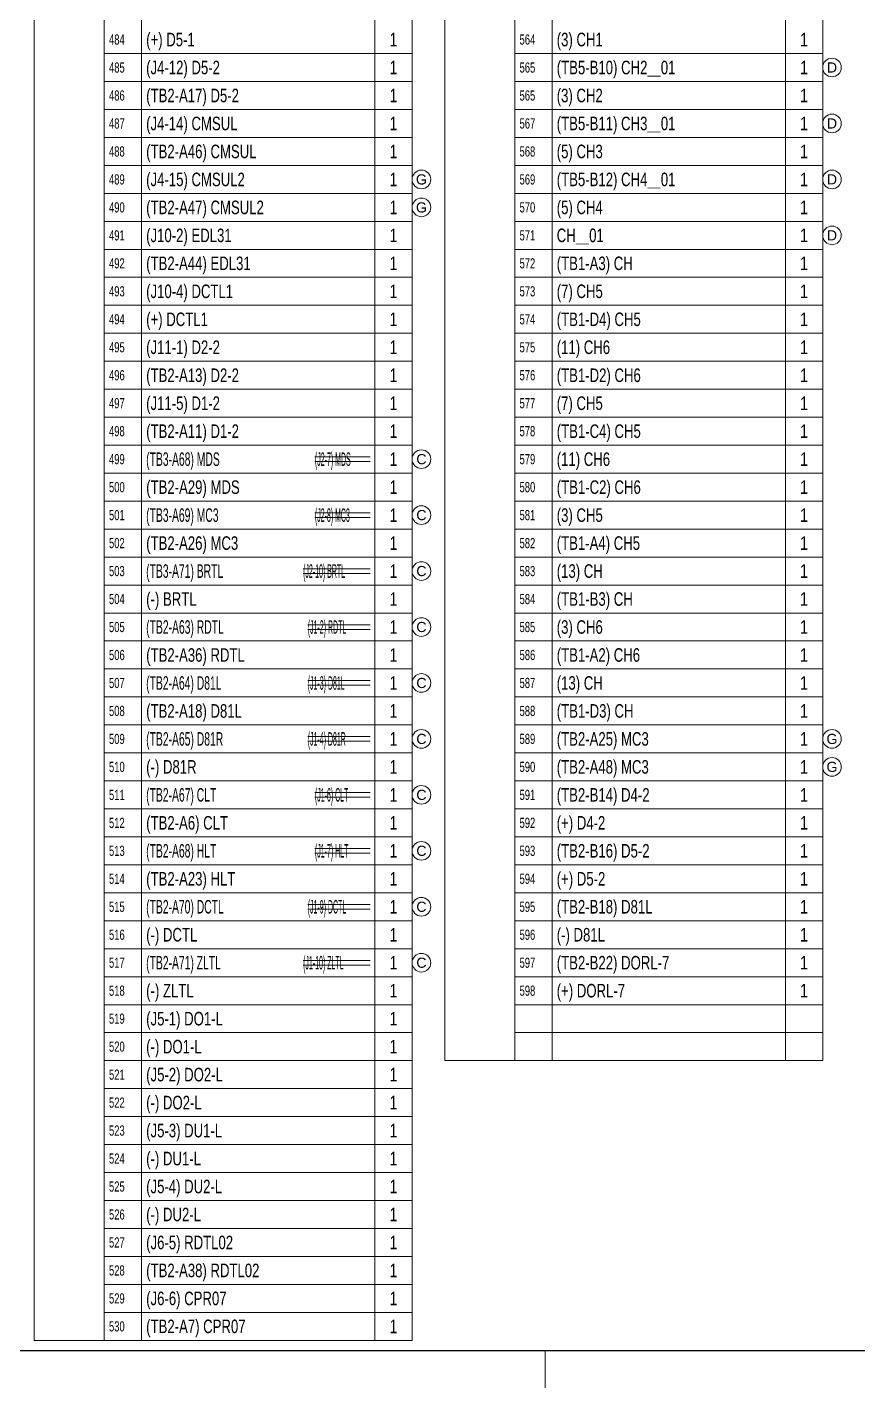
# Model space of a CAD drawing. Header units: millimetres. Extents: x 10 to 832, y 7 to 590.
# Drawn here: x 479.5 to 657.5, y 7 to 298.8 of the extents above; entities that cross this region are included whole.
import ezdxf
from ezdxf.enums import TextEntityAlignment as Align

# ---------------------------------------------------------------- set-up
doc = ezdxf.new("R2010")
doc.units = ezdxf.units.MM
for name, color, linetype in [('GR1_01', 7, 'Continuous'), ('GR1_02', 7, 'Continuous'), ('GR1_03', 7, 'Continuous'), ('GR1_04', 7, 'Continuous'), ('GR1_11', 7, 'Continuous'), ('図面枠B6M', 7, 'Continuous'), ('訂正記号', 7, 'Continuous')]:
    doc.layers.add(name, color=color, linetype=linetype)
doc.styles.add('HG丸ｺﾞｼｯｸM-PRO', font='')
doc.styles.get('HG丸ｺﾞｼｯｸM-PRO').set_extended_font_data('HG丸ｺﾞｼｯｸM-PRO')

# ---------------------------------------------------------------- blocks, each defined once
blk = doc.blocks.new('BLKF023')
at = {"layer": '図面枠B6M', "color": 2, "linetype": 'Continuous', "lineweight": 25}
blk.add_line((9.5, 15), (831.5, 15), dxfattribs=at)
at = {"layer": '図面枠B6M', "color": 4, "linetype": 'Continuous', "lineweight": 13}
blk.add_line((590.5, 7), (590.5, 15), dxfattribs=at)
blk = doc.blocks.new('BLKF032')
at = {"layer": 'GR1_01', "color": 4, "linetype": 'Continuous', "lineweight": 13}
for p, q in [((481, 568.67), (481, 17.17)), ((504, 568.67), (504, 17.17)), ((554, 568.67), (554, 17.17)), ((562, 568.67), (562, 17.17)), ((496, 557.17), (496, 17.17)), ((496, 293.17), (562, 293.17)), ((496, 287.17), (562, 287.17)), ((496, 281.17), (562, 281.17)), ((496, 275.17), (562, 275.17)), ((496, 269.17), (562, 269.17)), ((496, 263.17), (562, 263.17)), ((496, 257.17), (562, 257.17)), ((496, 251.17), (562, 251.17)), ((496, 245.17), (562, 245.17)), ((496, 239.17), (562, 239.17)), ((496, 233.17), (562, 233.17)), ((496, 227.17), (562, 227.17)), ((496, 221.17), (562, 221.17)), ((496, 215.17), (562, 215.17)), ((496, 209.17), (562, 209.17)), ((496, 203.17), (562, 203.17)), ((496, 197.17), (562, 197.17)), ((496, 191.17), (562, 191.17)), ((496, 185.17), (562, 185.17)), ((496, 179.17), (562, 179.17)), ((496, 173.17), (562, 173.17)), ((496, 167.17), (562, 167.17)), ((496, 161.17), (562, 161.17)), ((496, 155.17), (562, 155.17)), ((496, 149.17), (562, 149.17)), ((496, 143.17), (562, 143.17)), ((496, 137.17), (562, 137.17)), ((496, 131.17), (562, 131.17)), ((496, 125.17), (562, 125.17)), ((496, 119.17), (562, 119.17)), ((496, 113.17), (562, 113.17)), ((496, 107.17), (562, 107.17)), ((496, 101.17), (562, 101.17)), ((496, 95.17), (562, 95.17)), ((496, 89.17), (562, 89.17)), ((496, 83.17), (562, 83.17)), ((496, 83.17), (562, 83.17)), ((496, 77.17), (562, 77.17)), ((496, 71.17), (562, 71.17)), ((496, 65.17), (562, 65.17)), ((496, 59.17), (562, 59.17)), ((496, 53.17), (562, 53.17)), ((496, 47.17), (562, 47.17)), ((496, 41.17), (562, 41.17)), ((496, 35.17), (562, 35.17)), ((496, 29.17), (562, 29.17)), ((496, 23.17), (562, 23.17)), ((481, 17.17), (562, 17.17))]:
    blk.add_line(p, q, dxfattribs=at)
blk = doc.blocks.new('BLKF035')
at = {"layer": 'GR1_01', "color": 4, "linetype": 'Continuous', "lineweight": 13}
for p, q in [((569, 508.67), (569, 77.17)), ((592, 508.67), (592, 77.17)), ((642, 508.67), (642, 77.17)), ((650, 508.67), (650, 77.17)), ((584, 497.17), (584, 77.17)), ((584, 293.17), (650, 293.17)), ((584, 287.17), (650, 287.17)), ((584, 281.17), (650, 281.17)), ((584, 275.17), (650, 275.17)), ((584, 269.17), (650, 269.17)), ((584, 263.17), (650, 263.17)), ((584, 257.17), (650, 257.17)), ((584, 251.17), (650, 251.17)), ((584, 245.17), (650, 245.17)), ((584, 239.17), (650, 239.17)), ((584, 233.17), (650, 233.17)), ((584, 227.17), (650, 227.17)), ((584, 221.17), (650, 221.17)), ((584, 215.17), (650, 215.17)), ((584, 209.17), (650, 209.17)), ((584, 203.17), (650, 203.17)), ((584, 197.17), (650, 197.17)), ((584, 191.17), (650, 191.17)), ((584, 185.17), (650, 185.17)), ((584, 179.17), (650, 179.17)), ((584, 173.17), (650, 173.17)), ((584, 167.17), (650, 167.17)), ((584, 161.17), (650, 161.17)), ((584, 155.17), (650, 155.17)), ((584, 149.17), (650, 149.17)), ((584, 143.17), (650, 143.17)), ((584, 137.17), (650, 137.17)), ((584, 131.17), (650, 131.17)), ((584, 125.17), (650, 125.17)), ((584, 119.17), (650, 119.17)), ((584, 113.17), (650, 113.17)), ((584, 107.17), (650, 107.17)), ((584, 101.17), (650, 101.17)), ((584, 95.17), (650, 95.17)), ((584, 89.17), (650, 89.17)), ((584, 83.17), (650, 83.17)), ((569, 77.17), (650, 77.17))]:
    blk.add_line(p, q, dxfattribs=at)
blk = doc.blocks.new('BLKF053')
at = {"layer": '訂正記号', "color": 4, "linetype": 'Continuous', "lineweight": 13}
blk.add_circle((564, 206.17), 2, dxfattribs=at)
at = {"layer": '訂正記号', "color": 4, "linetype": 'Continuous', "lineweight": 13, "style": 'HG丸ｺﾞｼｯｸM-PRO', "width": 1.042931}
blk.add_text('C', height=2.18, dxfattribs=at).set_placement((564, 206.17), align=Align.MIDDLE_CENTER)
blk = doc.blocks.new('BLKF054')
at = {"layer": '訂正記号', "color": 4, "linetype": 'Continuous', "lineweight": 13}
blk.add_circle((564, 194.17), 2, dxfattribs=at)
at = {"layer": '訂正記号', "color": 4, "linetype": 'Continuous', "lineweight": 13, "style": 'HG丸ｺﾞｼｯｸM-PRO', "width": 1.042931}
blk.add_text('C', height=2.18, dxfattribs=at).set_placement((564, 194.17), align=Align.MIDDLE_CENTER)
blk = doc.blocks.new('BLKF055')
at = {"layer": '訂正記号', "color": 4, "linetype": 'Continuous', "lineweight": 13}
blk.add_circle((564, 182.17), 2, dxfattribs=at)
at = {"layer": '訂正記号', "color": 4, "linetype": 'Continuous', "lineweight": 13, "style": 'HG丸ｺﾞｼｯｸM-PRO', "width": 1.042931}
blk.add_text('C', height=2.18, dxfattribs=at).set_placement((564, 182.17), align=Align.MIDDLE_CENTER)
blk = doc.blocks.new('BLKF056')
at = {"layer": '訂正記号', "color": 4, "linetype": 'Continuous', "lineweight": 13}
blk.add_circle((564, 170.17), 2, dxfattribs=at)
at = {"layer": '訂正記号', "color": 4, "linetype": 'Continuous', "lineweight": 13, "style": 'HG丸ｺﾞｼｯｸM-PRO', "width": 1.042931}
blk.add_text('C', height=2.18, dxfattribs=at).set_placement((564, 170.17), align=Align.MIDDLE_CENTER)
blk = doc.blocks.new('BLKF057')
at = {"layer": '訂正記号', "color": 4, "linetype": 'Continuous', "lineweight": 13}
blk.add_circle((564, 158.17), 2, dxfattribs=at)
at = {"layer": '訂正記号', "color": 4, "linetype": 'Continuous', "lineweight": 13, "style": 'HG丸ｺﾞｼｯｸM-PRO', "width": 1.042931}
blk.add_text('C', height=2.18, dxfattribs=at).set_placement((564, 158.17), align=Align.MIDDLE_CENTER)
blk = doc.blocks.new('BLKF058')
at = {"layer": '訂正記号', "color": 4, "linetype": 'Continuous', "lineweight": 13}
blk.add_circle((564, 146.17), 2, dxfattribs=at)
at = {"layer": '訂正記号', "color": 4, "linetype": 'Continuous', "lineweight": 13, "style": 'HG丸ｺﾞｼｯｸM-PRO', "width": 1.042931}
blk.add_text('C', height=2.18, dxfattribs=at).set_placement((564, 146.17), align=Align.MIDDLE_CENTER)
blk = doc.blocks.new('BLKF059')
at = {"layer": '訂正記号', "color": 4, "linetype": 'Continuous', "lineweight": 13}
blk.add_circle((564, 134.17), 2, dxfattribs=at)
at = {"layer": '訂正記号', "color": 4, "linetype": 'Continuous', "lineweight": 13, "style": 'HG丸ｺﾞｼｯｸM-PRO', "width": 1.042931}
blk.add_text('C', height=2.18, dxfattribs=at).set_placement((564, 134.17), align=Align.MIDDLE_CENTER)
blk = doc.blocks.new('BLKF060')
at = {"layer": '訂正記号', "color": 4, "linetype": 'Continuous', "lineweight": 13}
blk.add_circle((564, 122.17), 2, dxfattribs=at)
at = {"layer": '訂正記号', "color": 4, "linetype": 'Continuous', "lineweight": 13, "style": 'HG丸ｺﾞｼｯｸM-PRO', "width": 1.042931}
blk.add_text('C', height=2.18, dxfattribs=at).set_placement((564, 122.17), align=Align.MIDDLE_CENTER)
blk = doc.blocks.new('BLKF061')
at = {"layer": '訂正記号', "color": 4, "linetype": 'Continuous', "lineweight": 13}
blk.add_circle((564, 110.17), 2, dxfattribs=at)
at = {"layer": '訂正記号', "color": 4, "linetype": 'Continuous', "lineweight": 13, "style": 'HG丸ｺﾞｼｯｸM-PRO', "width": 1.042931}
blk.add_text('C', height=2.18, dxfattribs=at).set_placement((564, 110.17), align=Align.MIDDLE_CENTER)
blk = doc.blocks.new('BLKF062')
at = {"layer": '訂正記号', "color": 4, "linetype": 'Continuous', "lineweight": 13}
blk.add_circle((564, 98.17), 2, dxfattribs=at)
at = {"layer": '訂正記号', "color": 4, "linetype": 'Continuous', "lineweight": 13, "style": 'HG丸ｺﾞｼｯｸM-PRO', "width": 1.042931}
blk.add_text('C', height=2.18, dxfattribs=at).set_placement((564, 98.17), align=Align.MIDDLE_CENTER)
blk = doc.blocks.new('BLKF070')
at = {"layer": '訂正記号', "color": 4, "linetype": 'Continuous', "lineweight": 13}
blk.add_circle((652, 290.17), 2, dxfattribs=at)
at = {"layer": '訂正記号', "color": 4, "linetype": 'Continuous', "lineweight": 13, "style": 'HG丸ｺﾞｼｯｸM-PRO', "width": 1.042833}
blk.add_text('D', height=2.18, dxfattribs=at).set_placement((652, 290.17), align=Align.MIDDLE_CENTER)
blk = doc.blocks.new('BLKF071')
at = {"layer": '訂正記号', "color": 4, "linetype": 'Continuous', "lineweight": 13}
blk.add_circle((652, 278.17), 2, dxfattribs=at)
at = {"layer": '訂正記号', "color": 4, "linetype": 'Continuous', "lineweight": 13, "style": 'HG丸ｺﾞｼｯｸM-PRO', "width": 1.042833}
blk.add_text('D', height=2.18, dxfattribs=at).set_placement((652, 278.17), align=Align.MIDDLE_CENTER)
blk = doc.blocks.new('BLKF072')
at = {"layer": '訂正記号', "color": 4, "linetype": 'Continuous', "lineweight": 13}
blk.add_circle((652, 266.17), 2, dxfattribs=at)
at = {"layer": '訂正記号', "color": 4, "linetype": 'Continuous', "lineweight": 13, "style": 'HG丸ｺﾞｼｯｸM-PRO', "width": 1.042833}
blk.add_text('D', height=2.18, dxfattribs=at).set_placement((652, 266.17), align=Align.MIDDLE_CENTER)
blk = doc.blocks.new('BLKF073')
at = {"layer": '訂正記号', "color": 4, "linetype": 'Continuous', "lineweight": 13}
blk.add_circle((652, 254.17), 2, dxfattribs=at)
at = {"layer": '訂正記号', "color": 4, "linetype": 'Continuous', "lineweight": 13, "style": 'HG丸ｺﾞｼｯｸM-PRO', "width": 1.042833}
blk.add_text('D', height=2.18, dxfattribs=at).set_placement((652, 254.17), align=Align.MIDDLE_CENTER)
blk = doc.blocks.new('BLKF152')
at = {"layer": 'GR1_11', "color": 4, "linetype": 'Continuous', "lineweight": 13}
blk.add_circle((564, 266.17), 2, dxfattribs=at)
at = {"layer": 'GR1_11', "color": 4, "linetype": 'Continuous', "lineweight": 13, "style": 'HG丸ｺﾞｼｯｸM-PRO', "width": 1.042883}
blk.add_text('G', height=2.18, dxfattribs=at).set_placement((564, 266.17), align=Align.MIDDLE_CENTER)
blk = doc.blocks.new('BLKF153')
at = {"layer": 'GR1_11', "color": 4, "linetype": 'Continuous', "lineweight": 13}
blk.add_circle((564, 260.17), 2, dxfattribs=at)
at = {"layer": 'GR1_11', "color": 4, "linetype": 'Continuous', "lineweight": 13, "style": 'HG丸ｺﾞｼｯｸM-PRO', "width": 1.042883}
blk.add_text('G', height=2.18, dxfattribs=at).set_placement((564, 260.17), align=Align.MIDDLE_CENTER)
blk = doc.blocks.new('BLKF154')
at = {"layer": 'GR1_11', "color": 4, "linetype": 'Continuous', "lineweight": 13}
blk.add_circle((652, 146.17), 2, dxfattribs=at)
at = {"layer": 'GR1_11', "color": 4, "linetype": 'Continuous', "lineweight": 13, "style": 'HG丸ｺﾞｼｯｸM-PRO', "width": 1.042883}
blk.add_text('G', height=2.18, dxfattribs=at).set_placement((652, 146.17), align=Align.MIDDLE_CENTER)
blk = doc.blocks.new('BLKF155')
at = {"layer": 'GR1_11', "color": 4, "linetype": 'Continuous', "lineweight": 13}
blk.add_circle((652, 140.17), 2, dxfattribs=at)
at = {"layer": 'GR1_11', "color": 4, "linetype": 'Continuous', "lineweight": 13, "style": 'HG丸ｺﾞｼｯｸM-PRO', "width": 1.042883}
blk.add_text('G', height=2.18, dxfattribs=at).set_placement((652, 140.17), align=Align.MIDDLE_CENTER)

msp = doc.modelspace()

# ---------------------------------------------------------------- linework, layer by layer
at = {"layer": '訂正記号', "color": 4, "linetype": 'Continuous', "lineweight": 13}
for p, q in [((541.17, 206.67), (553, 206.67)), ((541.17, 205.67), (553, 205.67)), ((541.17, 194.67), (553, 194.67)), ((541.17, 193.67), (553, 193.67)), ((538.64, 182.67), (553, 182.67)), ((538.64, 181.67), (553, 181.67)), ((539.63, 170.67), (553, 170.67)), ((539.63, 169.67), (553, 169.67)), ((539.63, 158.67), (553, 158.67)), ((539.63, 157.67), (553, 157.67)), ((539.63, 146.67), (553, 146.67)), ((539.63, 145.67), (553, 145.67)), ((541.17, 134.67), (553, 134.67)), ((541.17, 133.67), (553, 133.67)), ((541.17, 122.67), (553, 122.67)), ((541.17, 121.67), (553, 121.67)), ((539.63, 110.67), (553, 110.67)), ((539.63, 109.67), (553, 109.67)), ((538.64, 98.67), (553, 98.67)), ((538.64, 97.67), (553, 97.67))]:
    msp.add_line(p, q, dxfattribs=at)

# ---------------------------------------------------------------- block references
at = {"layer": 'GR1_01', "color": 4, "linetype": 'Continuous', "lineweight": 13}
for name in ['BLKF032', 'BLKF035']:
    msp.add_blockref(name, (0, 0), dxfattribs=at)
at = {"layer": 'GR1_11', "color": 4, "linetype": 'Continuous', "lineweight": 13}
for name in ['BLKF152', 'BLKF153', 'BLKF154', 'BLKF155']:
    msp.add_blockref(name, (0, 0), dxfattribs=at)
at = {"layer": '図面枠B6M', "color": 4, "linetype": 'Continuous', "lineweight": 13}
msp.add_blockref('BLKF023', (0, 0), dxfattribs=at)
at = {"layer": '訂正記号', "color": 4, "linetype": 'Continuous', "lineweight": 13}
for name in ['BLKF070', 'BLKF071', 'BLKF072', 'BLKF073', 'BLKF053', 'BLKF054', 'BLKF055', 'BLKF056', 'BLKF057', 'BLKF058', 'BLKF059', 'BLKF060', 'BLKF061', 'BLKF062']:
    msp.add_blockref(name, (0, 0), dxfattribs=at)

# ---------------------------------------------------------------- texts
at = {"layer": 'GR1_02', "color": 161, "linetype": 'Continuous', "lineweight": 9, "style": 'HG丸ｺﾞｼｯｸM-PRO', "width": 0.784542}
for p in [(558, 296.17), (646, 296.17), (558, 290.17), (646, 290.17), (558, 284.17), (646, 284.17), (558, 278.17), (646, 278.17), (558, 272.17), (646, 272.17), (558, 266.17), (646, 266.17), (558, 260.17), (646, 260.17), (558, 254.17), (646, 254.17), (558, 248.17), (646, 248.17), (558, 242.17), (646, 242.17), (558, 236.17), (646, 236.17), (558, 230.17), (646, 230.17), (558, 224.17), (646, 224.17), (558, 218.17), (646, 218.17), (558, 212.17), (646, 212.17), (558, 206.17), (646, 206.17), (558, 200.17), (646, 200.17), (558, 194.17), (646, 194.17), (558, 188.17), (646, 188.17), (558, 182.17), (646, 182.17), (558, 176.17), (646, 176.17), (558, 170.17), (646, 170.17), (558, 164.17), (646, 164.17), (558, 158.17), (646, 158.17), (558, 152.17), (646, 152.17), (558, 146.17), (646, 146.17), (558, 140.17), (646, 140.17), (558, 134.17), (646, 134.17), (558, 128.17), (646, 128.17), (558, 122.17), (646, 122.17), (558, 116.17), (646, 116.17), (558, 110.17), (646, 110.17), (558, 104.17), (646, 104.17), (558, 98.17), (646, 98.17), (558, 92.17), (646, 92.17), (558, 86.17), (558, 80.17), (558, 74.17), (558, 68.17), (558, 62.17), (558, 56.17), (558, 50.17), (558, 44.17), (558, 38.17), (558, 32.17), (558, 26.17), (558, 20.17)]:
    msp.add_text('1', height=2.91, dxfattribs=at).set_placement(p, align=Align.MIDDLE_CENTER)
at = {"layer": 'GR1_03', "color": 161, "linetype": 'Continuous', "lineweight": 9, "style": 'HG丸ｺﾞｼｯｸM-PRO', "width": 0.691275}
for s, p in [('484', (497.03, 296.17)), ('564', (585.03, 296.17)), ('485', (497.03, 290.17)), ('565', (585.03, 290.17)), ('486', (497.03, 284.17)), ('565', (585.03, 284.17)), ('487', (497.03, 278.17)), ('567', (585.03, 278.17)), ('488', (497.03, 272.17)), ('568', (585.03, 272.17)), ('489', (497.03, 266.17)), ('569', (585.03, 266.17)), ('490', (497.03, 260.17)), ('570', (585.03, 260.17)), ('491', (497.03, 254.17)), ('571', (585.03, 254.17)), ('492', (497.03, 248.17)), ('572', (585.03, 248.17)), ('493', (497.03, 242.17)), ('573', (585.03, 242.17)), ('494', (497.03, 236.17)), ('574', (585.03, 236.17)), ('495', (497.03, 230.17)), ('575', (585.03, 230.17)), ('496', (497.03, 224.17)), ('576', (585.03, 224.17)), ('497', (497.03, 218.17)), ('577', (585.03, 218.17)), ('498', (497.03, 212.17)), ('578', (585.03, 212.17)), ('499', (497.03, 206.17)), ('579', (585.03, 206.17)), ('500', (497.03, 200.17)), ('580', (585.03, 200.17)), ('501', (497.03, 194.17)), ('581', (585.03, 194.17)), ('502', (497.03, 188.17)), ('582', (585.03, 188.17)), ('503', (497.03, 182.17)), ('583', (585.03, 182.17)), ('504', (497.03, 176.17)), ('584', (585.03, 176.17)), ('505', (497.03, 170.17)), ('585', (585.03, 170.17)), ('506', (497.03, 164.17)), ('586', (585.03, 164.17)), ('507', (497.03, 158.17)), ('587', (585.03, 158.17)), ('508', (497.03, 152.17)), ('588', (585.03, 152.17)), ('509', (497.03, 146.17)), ('589', (585.03, 146.17)), ('510', (497.03, 140.17)), ('590', (585.03, 140.17)), ('511', (497.03, 134.17)), ('591', (585.03, 134.17)), ('512', (497.03, 128.17)), ('592', (585.03, 128.17)), ('513', (497.03, 122.17)), ('593', (585.03, 122.17)), ('514', (497.03, 116.17)), ('594', (585.03, 116.17)), ('515', (497.03, 110.17)), ('595', (585.03, 110.17)), ('516', (497.03, 104.17)), ('596', (585.03, 104.17)), ('517', (497.03, 98.17)), ('597', (585.03, 98.17)), ('518', (497.03, 92.17)), ('598', (585.03, 92.17)), ('519', (497.03, 86.17)), ('520', (497.03, 80.17)), ('521', (497.03, 74.17)), ('522', (497.03, 68.17)), ('523', (497.03, 62.17)), ('524', (497.03, 56.17)), ('525', (497.03, 50.17)), ('526', (497.03, 44.17)), ('527', (497.03, 38.17)), ('528', (497.03, 32.17)), ('529', (497.03, 26.17)), ('530', (497.03, 20.17))]:
    msp.add_text(s, height=2.182, dxfattribs=at).set_placement(p, align=Align.MIDDLE_LEFT)
at = {"layer": 'GR1_04', "color": 3, "linetype": 'Continuous', "lineweight": 35, "style": 'HG丸ｺﾞｼｯｸM-PRO'}
for s, height, width, p in [('(+) D5-1', 2.909, 0.724277, (505, 296.17)), ('(3) CH1', 2.909, 0.724891, (593, 296.17)), ('(J4-12) D5-2', 2.9091, 0.724085, (505, 290.17)), ('(TB5-B10) CH2＿01', 2.9091, 0.724949, (593, 290.17)), ('(TB2-A17) D5-2', 2.9091, 0.724358, (505, 284.17)), ('(3) CH2', 2.909, 0.724891, (593, 284.17)), ('(J4-14) CMSUL', 2.9091, 0.724539, (505, 278.17)), ('(TB5-B11) CH3＿01', 2.9091, 0.724949, (593, 278.17)), ('(TB2-A46) CMSUL', 2.9091, 0.724707, (505, 272.17)), ('(5) CH3', 2.909, 0.724891, (593, 272.17)), ('(J4-15) CMSUL2', 2.9091, 0.724511, (505, 266.17)), ('(TB5-B12) CH4＿01', 2.9091, 0.724949, (593, 266.17)), ('(TB2-A47) CMSUL2', 2.9091, 0.724671, (505, 260.17)), ('(5) CH4', 2.909, 0.724891, (593, 260.17)), ('(J10-2) EDL31', 2.9091, 0.724295, (505, 254.17)), ('CH＿01', 2.909, 0.724933, (593, 254.17)), ('(TB2-A44) EDL31', 2.9091, 0.724508, (505, 248.17)), ('(TB1-A3) CH', 2.9091, 0.724774, (593, 248.17)), ('(J10-4) DCTL1', 2.9091, 0.724091, (505, 242.17)), ('(7) CH5', 2.909, 0.724891, (593, 242.17)), ('(+) DCTL1', 2.909, 0.724253, (505, 236.17)), ('(TB1-D4) CH5', 2.9091, 0.724802, (593, 236.17)), ('(J11-1) D2-2', 2.9091, 0.724085, (505, 230.17)), ('(11) CH6', 2.909, 0.724784, (593, 230.17)), ('(TB2-A13) D2-2', 2.9091, 0.724358, (505, 224.17)), ('(TB1-D2) CH6', 2.9091, 0.724802, (593, 224.17)), ('(J11-5) D1-2', 2.9091, 0.724085, (505, 218.17)), ('(7) CH5', 2.909, 0.724891, (593, 218.17)), ('(TB2-A11) D1-2', 2.9091, 0.724358, (505, 212.17)), ('(TB1-C4) CH5', 2.9091, 0.7249, (593, 212.17)), ('(TB3-A68) MDS', 2.9091, 0.570009, (505, 206.17)), ('(11) CH6', 2.909, 0.724784, (593, 206.17)), ('(TB2-A29) MDS', 2.9091, 0.724466, (505, 200.17)), ('(TB1-C2) CH6', 2.9091, 0.7249, (593, 200.17)), ('(TB3-A69) MC3', 2.9091, 0.569531, (505, 194.17)), ('(3) CH5', 2.909, 0.724891, (593, 194.17)), ('(TB2-A26) MC3', 2.9091, 0.724466, (505, 188.17)), ('(TB1-A4) CH5', 2.9091, 0.724718, (593, 188.17)), ('(TB3-A71) BRTL', 2.9091, 0.569793, (505, 182.17)), ('(13) CH', 2.909, 0.724891, (593, 182.17)), ('(-) BRTL', 2.909, 0.725125, (505, 176.17)), ('(TB1-B3) CH', 2.9091, 0.725294, (593, 176.17)), ('(TB2-A63) RDTL', 2.9091, 0.569957, (505, 170.17)), ('(3) CH6', 2.909, 0.724891, (593, 170.17)), ('(TB2-A36) RDTL', 2.9091, 0.724452, (505, 164.17)), ('(TB1-A2) CH6', 2.9091, 0.724718, (593, 164.17)), ('(TB2-A64) D81L', 2.9091, 0.569826, (505, 158.17)), ('(13) CH', 2.909, 0.724891, (593, 158.17)), ('(TB2-A18) D81L', 2.9091, 0.72437, (505, 152.17)), ('(TB1-D3) CH', 2.9091, 0.724868, (593, 152.17)), ('(TB2-A65) D81R', 2.9091, 0.570021, (505, 146.17)), ('(TB2-A25) MC3', 2.9091, 0.724466, (593, 146.17)), ('(-) D81R', 2.909, 0.724572, (505, 140.17)), ('(TB2-A48) MC3', 2.9091, 0.724466, (593, 140.17)), ('(TB2-A67) CLT', 2.9091, 0.569519, (505, 134.17)), ('(TB2-B14) D4-2', 2.9091, 0.72476, (593, 134.17)), ('(TB2-A6) CLT', 2.9091, 0.724412, (505, 128.17)), ('(+) D4-2', 2.909, 0.724277, (593, 128.17)), ('(TB2-A68) HLT', 2.9091, 0.569788, (505, 122.17)), ('(TB2-B16) D5-2', 2.9091, 0.72476, (593, 122.17)), ('(TB2-A23) HLT', 2.9091, 0.724558, (505, 116.17)), ('(+) D5-2', 2.909, 0.724277, (593, 116.17)), ('(TB2-A70) DCTL', 2.9091, 0.569743, (505, 110.17)), ('(TB2-B18) D81L', 2.9091, 0.724765, (593, 110.17)), ('(-) DCTL', 2.909, 0.724263, (505, 104.17)), ('(-) D81L', 2.909, 0.724304, (593, 104.17)), ('(TB2-A71) ZLTL', 2.9091, 0.569395, (505, 98.17)), ('(TB2-B22) DORL-7', 2.9091, 0.724945, (593, 98.17)), ('(-) ZLTL', 2.909, 0.724256, (505, 92.17)), ('(+) DORL-7', 2.909, 0.724727, (593, 92.17)), ('(J5-1) DO1-L', 2.9091, 0.724268, (505, 86.17)), ('(-) DO1-L', 2.909, 0.724525, (505, 80.17)), ('(J5-2) DO2-L', 2.9091, 0.724268, (505, 74.17)), ('(-) DO2-L', 2.909, 0.724525, (505, 68.17)), ('(J5-3) DU1-L', 2.9091, 0.72437, (505, 62.17)), ('(-) DU1-L', 2.909, 0.724671, (505, 56.17)), ('(J5-4) DU2-L', 2.9091, 0.72437, (505, 50.17)), ('(-) DU2-L', 2.909, 0.724671, (505, 44.17)), ('(J6-5) RDTL02', 2.9091, 0.724204, (505, 38.17)), ('(TB2-A38) RDTL02', 2.9091, 0.724415, (505, 32.17)), ('(J6-6) CPR07', 2.9091, 0.724483, (505, 26.17)), ('(TB2-A7) CPR07', 2.9091, 0.724679, (505, 20.17))]:
    msp.add_text(s, height=height, dxfattribs=dict(at, width=width)).set_placement(p, align=Align.MIDDLE_LEFT)
at = {"layer": '訂正記号', "color": 3, "linetype": 'Continuous', "lineweight": 35, "style": 'HG丸ｺﾞｼｯｸM-PRO'}
for s, height, width, p in [('(J2-7) MDS', 2.909, 0.308286, (541.17, 206.17)), ('(J2-8) MC3', 2.909, 0.307622, (541.17, 194.17)), ('(J2-10) BRTL', 2.9091, 0.308388, (538.64, 182.17)), ('(J1-2) RDTL', 2.9091, 0.308435, (539.63, 170.17)), ('(J1-3) D81L', 2.9091, 0.307956, (539.63, 158.17)), ('(J1-4) D81R', 2.9091, 0.307804, (539.63, 146.17)), ('(J1-6) CLT', 2.909, 0.308035, (541.17, 134.17)), ('(J1-7) HLT', 2.909, 0.308445, (541.17, 122.17)), ('(J1-9) DCTL', 2.9091, 0.308127, (539.63, 110.17)), ('(J1-10) ZLTL', 2.9091, 0.308285, (538.64, 98.17))]:
    msp.add_text(s, height=height, dxfattribs=dict(at, width=width)).set_placement(p, align=Align.MIDDLE_LEFT)

doc.saveas('drawing.dxf')
